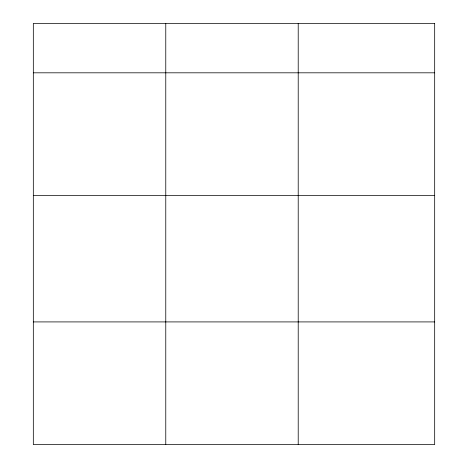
<?xml version="1.0" encoding="UTF-8"?>
<svg xmlns="http://www.w3.org/2000/svg" width="468" height="468" viewBox="0 0 468 468"><rect width="100%" height="100%" fill="white"/><g stroke="black" fill="none" stroke-linecap="round" stroke-linejoin="round"><path stroke-width="0.7" d="M33.322 72.815L434.678 72.815M33.322 195.507L434.678 195.507M33.322 321.914L434.678 321.914M298.215 23.4L298.215 444.6M165.771 23.4L165.771 444.6M434.678 23.4L33.322 23.4L33.322 444.6L434.678 444.6L434.678 23.4"/></g></svg>
